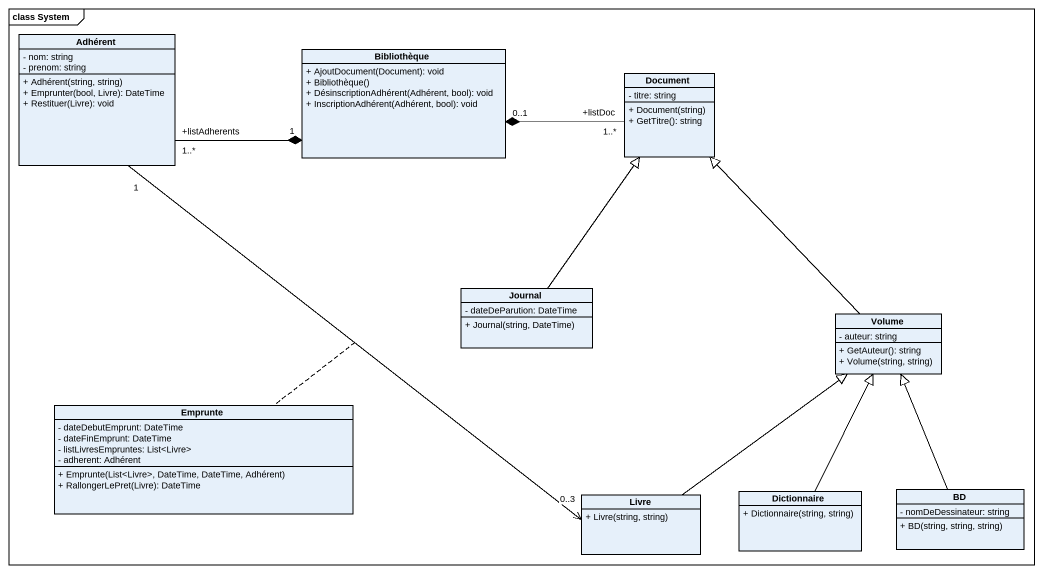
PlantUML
@startuml
mainframe class System
hide circle
hide empty members
skinparam classAttributeIconSize 0
class Adhérent {
  - nom: string
  - prenom: string
  + Adhérent(string, string)
  + Emprunter(bool, Livre): DateTime
  + Restituer(Livre): void
}
class Bibliothèque {
  + AjoutDocument(Document): void
  + Bibliothèque()
  + DésinscriptionAdhérent(Adhérent, bool): void
  + InscriptionAdhérent(Adhérent, bool): void
}
class Document {
  - titre: string
  + Document(string)
  + GetTitre(): string
}
class Journal {
  - dateDeParution: DateTime
  + Journal(string, DateTime)
}
class Volume {
  - auteur: string
  + GetAuteur(): string
  + Volume(string, string)
}
class Emprunte {
  - dateDebutEmprunt: DateTime
  - dateFinEmprunt: DateTime
  - listLivresEmpruntes: List<Livre>
  - adherent: Adhérent
  + Emprunte(List<Livre>, DateTime, DateTime, Adhérent)
  + RallongerLePret(Livre): DateTime
}
class Livre {
  + Livre(string, string)
}
class Dictionnaire {
  + Dictionnaire(string, string)
}
class BD {
  - nomDeDessinateur: string
  + BD(string, string, string)
}
Adhérent "+listAdherents\n1..*" -right-* "1" Bibliothèque
Document "+listDoc\n1..*" -left-* "0..1" Bibliothèque
Journal -up-|> Document
Volume -up-|> Document
Livre "0..3" <-up- "1" Adhérent
(Livre, Adhérent) .. Emprunte
Livre -up-|> Volume
Dictionnaire -up-|> Volume
BD -up-|> Volume
@enduml
